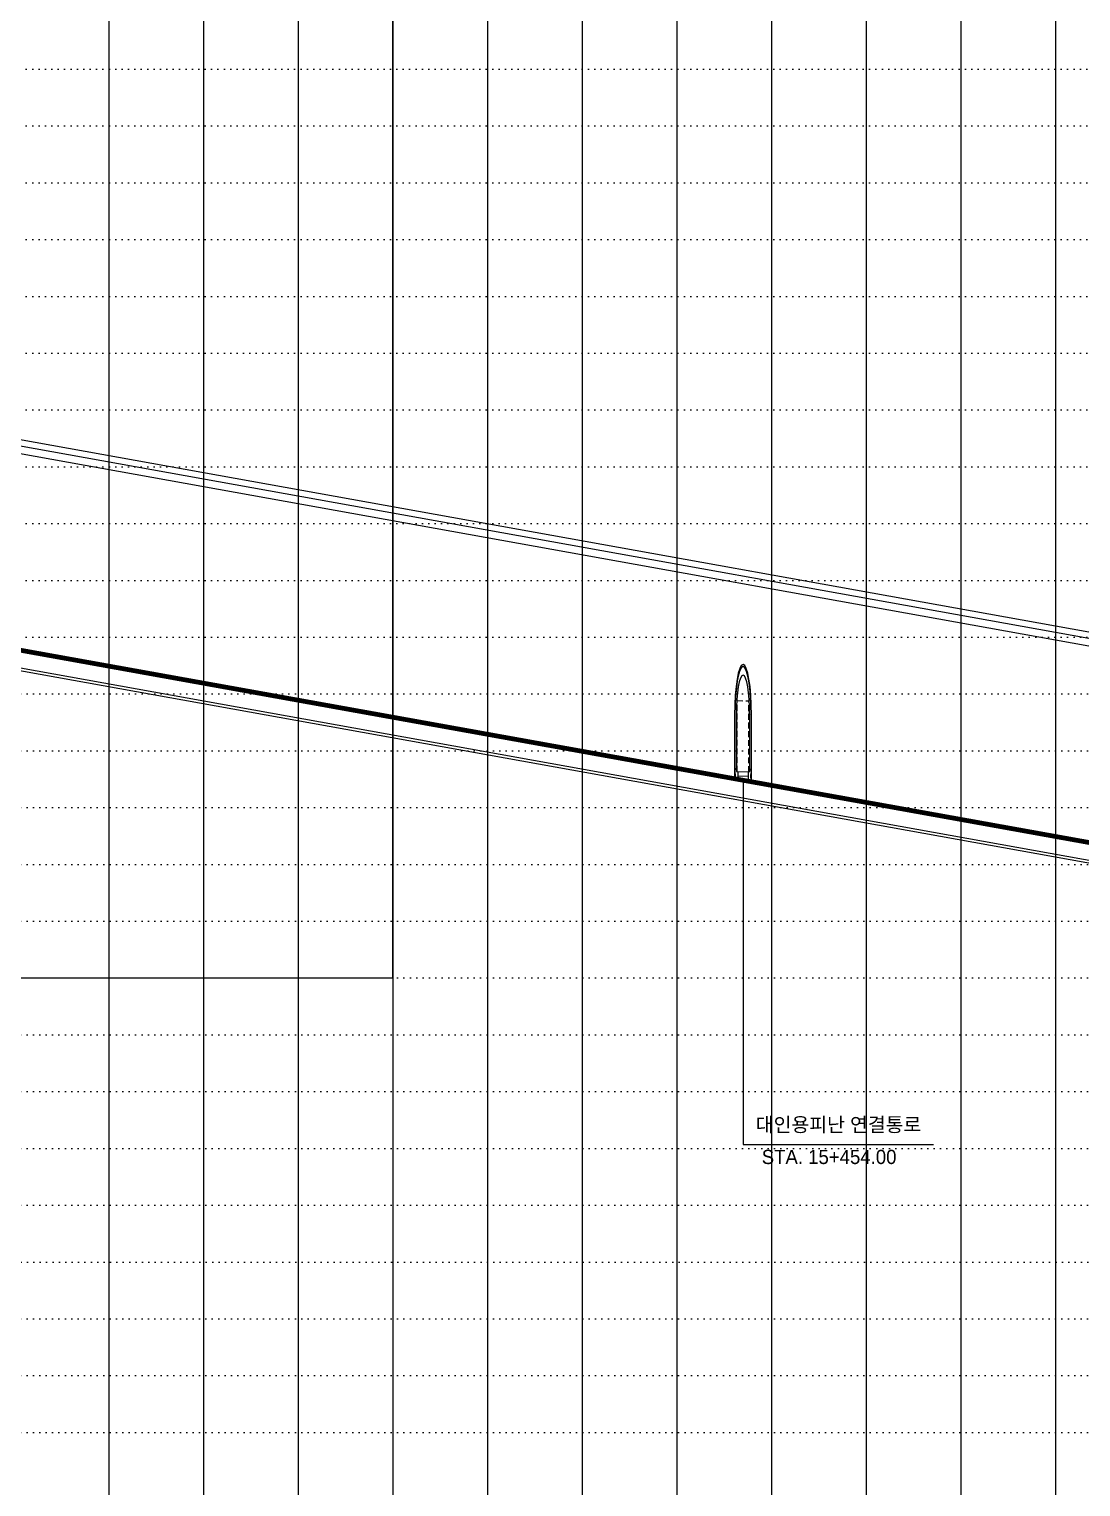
# Model space of a CAD drawing. Header units: millimetres. Extents: x -1499 to 6658, y -12483 to -6008.
# Drawn here: x 4559.3 to 4781.6, y -6925.6 to -6617.6 of the extents above; entities that cross this region are included whole.
import ezdxf
from ezdxf.enums import TextEntityAlignment as Align

# ---------------------------------------------------------------- set-up
doc = ezdxf.new("R2010")
doc.units = ezdxf.units.MM
doc.linetypes.add('A-DASHD01', pattern=[0.75, 0.5, -0.25])
doc.linetypes.add('A-DOTLN01H', pattern=[0.125, 0, -0.125])
doc.layers.add('_와꾸', color=7, linetype='Continuous', plot=False)
for name, color, linetype in [('CR-GRID', 56, 'A-DOTLN01H'), ('CR-TABL-LIN2', 1, 'Continuous'), ('CR-TABL-TEX2', 3, 'Continuous'), ('CS-CONC-MAJR', 4, 'Continuous'), ('CS-EXCV', 3, 'A-DIGLN01'), ('CS-HIDL', 2, 'A-DASHD01'), ('CS-JOIN', 2, 'Continuous'), ('CS-PIPE-MAJR', 4, 'Continuous'), ('수직그리드', 1, 'Continuous'), ('종단계획선', 7, 'Continuous'), ('축척바(문자)', 3, 'Continuous')]:
    doc.layers.add(name, color=color, linetype=linetype)
doc.styles.add('돋움', font='Dotum.TTF')
doc.linetypes.add('A-DIGLN01', pattern='A,0.9,-0.2,[19,kscals.shx,S=0.1,R=180,X=0,Y=0],0.9', length=2)
doc.linetypes.add('E-DIGLN01H', pattern='A,0.45,-0.1,[19,kosdic.shx,S=0.05,R=180,X=0,Y=0],0.45', length=1)

# ---------------------------------------------------------------- blocks, each defined once
blk = doc.blocks.new('A$C1A84225F')
at = {"layer": 'CS-CONC-MAJR'}
for p, q in [((-1.7, -1.4), (-1.7, -3.694)), ((-1.4, -1.4), (-1.4, -3.393)), ((1.4, -1.4), (1.4, -3.407)), ((1.7, -1.4), (1.7, -3.706)), ((-1.4, -3.393), (1.4, -3.407)), ((-1.105, -3.394), (-1.105, -3.694)), ((-1.105, -3.544), (1.105, -3.556)), ((1.105, -3.406), (1.105, -3.706))]:
    blk.add_line(p, q, dxfattribs=at)
for radius in [1.7, 1.4]:
    blk.add_arc((0, -1.4), radius, 0, 180, dxfattribs=at)
at = {"layer": 'CS-EXCV', "linetype": 'E-DIGLN01H', "flags": 128}
blk.add_lwpolyline([(1.78, -1.4, 1), (-1.78, -1.4), (-1.78, -3.694), (-1.105, -3.694), (1.105, -3.706), (1.78, -3.706)], format="xyb", close=True, dxfattribs=at)
at = {"layer": 'CS-HIDL', "linetype": 'A-DASHD01'}
for p, q in [((-1.25, -3.394), (-1.25, -0.894)), ((-1.25, -0.894), (1.25, -0.906)), ((1.25, -3.406), (1.25, -0.906))]:
    blk.add_line(p, q, dxfattribs=at)
at = {"layer": 'CS-JOIN'}
for p, q in [((-1.6, -3.293), (-1.7, -3.293)), ((-1.575, -3.318), (-1.6, -3.293)), ((-1.525, -3.318), (-1.575, -3.318)), ((-1.5, -3.293), (-1.525, -3.318)), ((-1.4, -3.293), (-1.5, -3.293)), ((1.4, -3.307), (1.5, -3.307)), ((1.5, -3.307), (1.525, -3.332)), ((1.525, -3.332), (1.575, -3.332)), ((1.575, -3.332), (1.6, -3.307)), ((1.6, -3.307), (1.7, -3.307))]:
    blk.add_line(p, q, dxfattribs=at)
at = {"layer": 'CS-PIPE-MAJR'}
for points in [[(-1.642, -3.555, -0.169547), (-1.7, -3.412, -0.959043)], [(-1.645, -3.558, -0.128763), (-1.7, -3.45, -0.128763)], [(1.642, -3.58, 0.169547), (1.7, -3.437, 0.959043)], [(1.645, -3.584, 0.128763), (1.7, -3.475, 0.128763)]]:
    blk.add_lwpolyline(points, format="xyb", dxfattribs=at)
for centre, radius in [((-1.67, -3.576), 0.03), ((-1.67, -3.576), 0.025), ((1.67, -3.601), 0.03), ((1.67, -3.601), 0.025)]:
    blk.add_circle(centre, radius, dxfattribs=at)
for centre, start, end in [((-1.67, -3.576), 209.3953, 37.4181), ((1.67, -3.601), 142.5819, 330.6047)]:
    blk.add_arc(centre, 0.035, start, end, dxfattribs=at)

msp = doc.modelspace()

# ---------------------------------------------------------------- linework, layer by layer
at = {"layer": '_와꾸', "color": 7, "true_color": 0xffffff}
for points in [[(3836.16, -6818.06), (4636.16, -6818.06), (4636.16, -6302.06), (3836.16, -6302.06)], [(4636.16, -7118.06), (5436.16, -7118.06), (5436.16, -6602.06), (4636.16, -6602.06)]]:
    msp.add_lwpolyline(points, close=True, dxfattribs=at)
at = {"layer": 'CR-GRID', "linetype": 'A-DOTLN01H', "ltscale": 10}
for p, q in [((1436.16, -6626.06), (5427.83, -6626.06)), ((1436.16, -6650.06), (5427.83, -6650.06)), ((1436.16, -6662.06), (5427.83, -6662.06)), ((1436.16, -6674.06), (5427.83, -6674.06)), ((1436.16, -6686.06), (5427.83, -6686.06)), ((1436.16, -6710.06), (5428.77, -6710.06)), ((1436.16, -6722.06), (5428.77, -6722.06)), ((1436.16, -6734.06), (5428.77, -6734.06)), ((1436.16, -6746.06), (5428.77, -6746.06)), ((236.16, -6770.06), (5428.77, -6770.06)), ((236.16, -6782.06), (5428.77, -6782.06)), ((236.16, -6794.06), (5428.77, -6794.06)), ((236.16, -6806.06), (5428.77, -6806.06)), ((236.16, -6830.06), (5427.83, -6830.06)), ((236.16, -6842.06), (5428.77, -6842.06)), ((236.16, -6854.06), (5428.77, -6854.06)), ((236.16, -6866.06), (5428.77, -6866.06)), ((236.16, -6890.06), (5427.83, -6890.06)), ((236.16, -6902.06), (5428.77, -6902.06)), ((236.16, -6914.06), (5427.83, -6914.06))]:
    msp.add_line(p, q, dxfattribs=at)
at = {"layer": 'CR-GRID', "color": 6, "linetype": 'A-DOTLN01H', "ltscale": 10}
for p, q in [((1436.16, -6638.06), (5427.83, -6638.06)), ((1436.16, -6698.06), (5427.83, -6698.06)), ((236.16, -6758.06), (5428.77, -6758.06)), ((236.16, -6818.06), (5428.77, -6818.06)), ((237.6, -6878.13), (5430.21, -6878.13))]:
    msp.add_line(p, q, dxfattribs=at)
at = {"layer": 'CR-TABL-LIN2', "color": 3}
for p, q in [((4710.16, -6776.29), (4710.16, -6853.26)), ((4710.16, -6853.26), (4750.43, -6853.26))]:
    msp.add_line(p, q, dxfattribs=at)
at = {"layer": 'CS-CONC-MAJR'}
for points in [[(5005.1, -6786.29), (3827.16, -6574.25)], [(5005.1, -6787.92), (3827.16, -6575.88)], [(3827.16, -6621.16), (5010.29, -6833.99)]]:
    msp.add_lwpolyline(points, dxfattribs=at)
at = {"layer": 'CS-EXCV', "ltscale": 5}
for points in [[(5005.11, -6784.92), (3827.16, -6572.88)], [(3827.16, -6621.76), (5010.29, -6834.59)]]:
    msp.add_lwpolyline(points, dxfattribs=at)
at = {"layer": '수직그리드'}
for p, q in [((4736.16, -6412.85), (4736.16, -7598.06)), ((4716.16, -6453.74), (4716.16, -7598.06)), ((4636.16, -6464.36), (4636.16, -7598.06)), ((4616.16, -6474.05), (4616.16, -7598.06)), ((4656.16, -6477.98), (4656.16, -7598.06)), ((4756.16, -6482.33), (4756.16, -7598.06)), ((4696.16, -6506.54), (4696.16, -7598.06)), ((4596.16, -6509.54), (4596.16, -7598.06)), ((4676.16, -6518.61), (4676.16, -7598.06)), ((4776.16, -6557.2), (4776.16, -7598.06)), ((4576.16, -6560.96), (4576.16, -7598.06))]:
    msp.add_line(p, q, dxfattribs=at)
at = {"layer": '종단계획선', "const_width": 1, "flags": 128}
msp.add_lwpolyline([(3566.16, -6570.5), (5141.16, -6853.82)], dxfattribs=at)

# ---------------------------------------------------------------- block references
at = {"layer": '축척바(문자)', "color": 2, "yscale": 6}
msp.add_blockref('A$C1A84225F', (4710.16, -6754.09), dxfattribs=at)

# ---------------------------------------------------------------- texts
at = {"layer": 'CR-TABL-TEX2', "style": '돋움'}
for s, p in [('대인용피난 연결통로', (4730.35, -6849.01)), ('STA. 15+454.00', (4728.35, -6855.87))]:
    msp.add_text(s, height=3, dxfattribs=at).set_placement(p, align=Align.MIDDLE)

doc.saveas('drawing.dxf')
